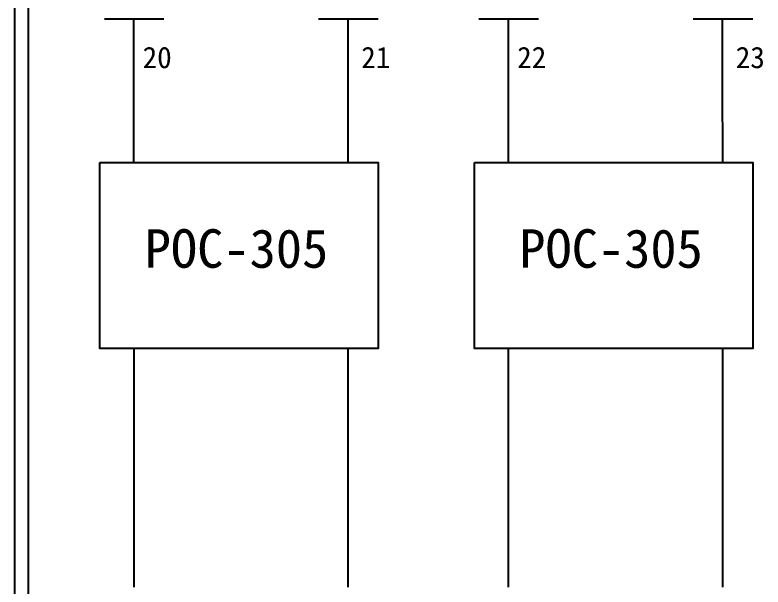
# Model space of a CAD drawing. Extents: x 10 to 297, y 3 to 207.
# Drawn here: x 10 to 79.8, y 58.4 to 111.9 of the extents above; entities that cross this region are included whole.
import ezdxf

# ---------------------------------------------------------------- set-up
doc = ezdxf.new("R2010")
doc.units = 0
doc.layers.get('0').update_dxf_attribs({"linetype": 'CONTINUOUS'})
doc.layers.add('圖框層', color=7, linetype='CONTINUOUS')
doc.layers.add('標尺寸層', color=3, linetype='CONTINUOUS')
doc.styles.add('STSL', font='kaiu.ttf')

msp = doc.modelspace()

# ---------------------------------------------------------------- linework, layer by layer
for p, q in [((21.074, 111.495), (21.074, 105.633)), ((41.074, 111.495), (41.074, 105.633)), ((56.045, 111.495), (56.045, 105.633)), ((76.045, 111.495), (76.045, 105.633)), ((21.074, 105.633), (21.077, 98.1)), ((41.074, 105.633), (41.077, 98.1)), ((56.045, 105.633), (56.048, 98.1)), ((76.045, 105.633), (76.048, 98.1)), ((21.084, 80.723), (21.092, 58.431)), ((41.084, 80.723), (41.092, 58.431)), ((56.054, 80.723), (56.063, 58.431)), ((76.054, 80.723), (76.063, 58.431))]:
    msp.add_line(p, q)
at = {"layer": '圖框層', "color": 7}
for p, q in [((10, 3), (10, 206.969)), ((11.25, 4.25), (11.25, 205.719))]:
    msp.add_line(p, q, dxfattribs=at)
at = {"layer": '標尺寸層', "color": 7}
for p, q in [((18.346, 111.495), (23.914, 111.495)), ((21.074, 111.495), (21.074, 105.633)), ((38.346, 111.495), (43.914, 111.495)), ((53.316, 111.495), (58.884, 111.495)), ((56.045, 111.495), (56.045, 105.633)), ((73.316, 111.495), (78.884, 111.495))]:
    msp.add_line(p, q, dxfattribs=at)
for points in [[(17.932, 98.1), (43.925, 98.1), (43.925, 80.723), (17.932, 80.723)], [(52.902, 98.1), (78.895, 98.1), (78.895, 80.723), (52.902, 80.723)]]:
    msp.add_lwpolyline(points, close=True, dxfattribs=at)

# ---------------------------------------------------------------- texts
at = {"layer": '圖框層', "color": 4, "style": 'STSL'}
for s, height, p in [('20', 2, (21.918, 106.899)), ('21', 2, (42.327, 106.899)), ('22', 2, (56.889, 106.899)), ('23', 2, (77.297, 106.899)), ('POC-305', 3.6, (22.112, 88.254)), ('POC-305', 3.6, (57.083, 88.254))]:
    msp.add_text(s, height=height, dxfattribs=at).set_placement(p)

doc.saveas('drawing.dxf')
